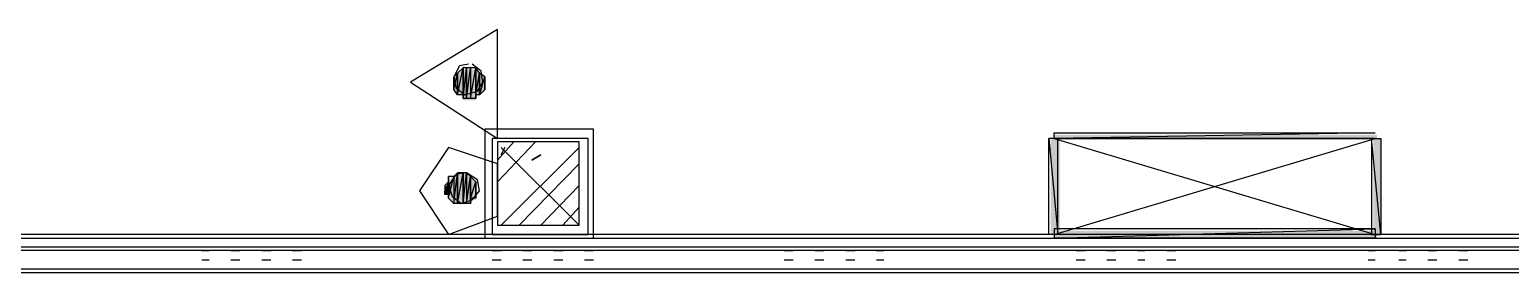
# Model space of a CAD drawing. Header units: millimetres. Extents: x 5 to 415, y 48 to 251.
# Drawn here: x 86.59 to 100.99, y 117.53 to 119.89 of the extents above; entities that cross this region are included whole.
import ezdxf

# ---------------------------------------------------------------- set-up
doc = ezdxf.new("R2010")
doc.units = ezdxf.units.MM
doc.layers.add('H', color=7, linetype='Continuous')
doc.layers.add('P', color=7, linetype='Continuous')

msp = doc.modelspace()

# ---------------------------------------------------------------- hatches: boundary and pattern name
at = {"layer": 'H', "linetype": 'Continuous'}
for points in [[(90.752, 119.257), (90.717, 119.292), (90.717, 119.415), (90.752, 119.468), (90.752, 119.257)], [(90.752, 119.257), (90.752, 119.468), (90.805, 119.503), (90.805, 119.257), (90.752, 119.257)], [(90.805, 119.204), (90.805, 119.503), (90.84, 119.503), (90.84, 119.204), (90.805, 119.204)], [(90.84, 119.204), (90.84, 119.503), (90.893, 119.503), (90.893, 119.204), (90.84, 119.204)], [(90.893, 119.204), (90.893, 119.503), (90.928, 119.503), (90.928, 119.204), (90.893, 119.204)], [(90.928, 119.257), (90.928, 119.503), (90.981, 119.468), (90.981, 119.257), (90.928, 119.257)], [(90.981, 119.257), (90.981, 119.468), (91.017, 119.415), (91.017, 119.292), (90.981, 119.257)], [(96.52, 117.898), (96.52, 118.833), (96.608, 118.833), (96.608, 117.898), (96.52, 117.898)], [(96.555, 118.833), (96.555, 118.868), (99.695, 118.868), (99.695, 118.833), (96.555, 118.833)], [(99.66, 117.898), (99.66, 118.833), (99.73, 118.833), (99.73, 117.898), (99.66, 117.898)], [(90.629, 118.286), (90.629, 118.357), (90.682, 118.41), (90.682, 118.286), (90.629, 118.286)], [(90.682, 118.233), (90.682, 118.445), (90.717, 118.445), (90.717, 118.198), (90.682, 118.233)], [(90.717, 118.198), (90.717, 118.445), (90.752, 118.498), (90.752, 118.198), (90.717, 118.198)], [(90.752, 118.198), (90.752, 118.498), (90.805, 118.498), (90.805, 118.198), (90.752, 118.198)], [(90.805, 118.198), (90.805, 118.498), (90.84, 118.498), (90.84, 118.198), (90.805, 118.198)], [(90.84, 118.198), (90.84, 118.498), (90.893, 118.445), (90.893, 118.198), (90.84, 118.198)], [(90.893, 118.233), (90.893, 118.445), (90.928, 118.41), (90.928, 118.233), (90.893, 118.233)], [(96.555, 117.863), (96.555, 117.934), (99.695, 117.934), (99.695, 117.863), (96.555, 117.863)]]:
    msp.add_hatch(color=256, dxfattribs=at).paths.add_polyline_path(points)

# ---------------------------------------------------------------- linework, layer by layer
at = {"layer": 'P'}
for points in [[(91.14, 119.892), (90.293, 119.38)], [(91.14, 118.833), (91.14, 119.892)], [(90.77, 119.539), (90.717, 119.433)], [(90.858, 119.556), (90.77, 119.539)], [(90.981, 119.486), (90.893, 119.556)], [(90.717, 119.309), (90.752, 119.468)], [(90.752, 119.468), (90.717, 119.433)], [(90.717, 119.309), (90.752, 119.468)], [(90.717, 119.433), (90.734, 119.327)], [(90.717, 119.433), (90.717, 119.345)], [(90.717, 119.345), (90.717, 119.433)], [(90.717, 119.433), (90.717, 119.345)], [(90.717, 119.38), (90.717, 119.433)], [(90.717, 119.433), (90.717, 119.345)], [(90.717, 119.345), (90.717, 119.433)], [(90.717, 119.433), (90.717, 119.433)], [(90.717, 119.345), (90.717, 119.433)], [(90.717, 119.433), (90.717, 119.309)], [(90.717, 119.433), (90.717, 119.309)], [(90.752, 119.257), (90.805, 119.521)], [(90.805, 119.521), (90.752, 119.468)], [(90.752, 119.257), (90.805, 119.521)], [(90.752, 119.468), (90.752, 119.257)], [(90.752, 119.468), (90.752, 119.257)], [(90.752, 119.257), (90.752, 119.468)], [(90.752, 119.468), (90.752, 119.468)], [(90.752, 119.257), (90.752, 119.468)], [(90.752, 119.468), (90.752, 119.468)], [(90.752, 119.468), (90.752, 119.257)], [(90.752, 119.468), (90.752, 119.257)], [(90.805, 119.521), (90.805, 119.257)], [(90.805, 119.521), (90.805, 119.257)], [(90.805, 119.221), (90.805, 119.521)], [(90.805, 119.257), (90.805, 119.521)], [(90.805, 119.521), (90.805, 119.521)], [(90.805, 119.521), (90.805, 119.257)], [(90.805, 119.521), (90.805, 119.221)], [(90.805, 119.221), (90.84, 119.521)], [(90.84, 119.521), (90.805, 119.521)], [(90.805, 119.221), (90.84, 119.521)], [(90.84, 119.521), (90.84, 119.221)], [(90.84, 119.521), (90.84, 119.221)], [(90.84, 119.221), (90.84, 119.521)], [(90.84, 119.521), (90.84, 119.521)], [(90.84, 119.221), (90.84, 119.521)], [(90.84, 119.521), (90.84, 119.521)], [(90.84, 119.521), (90.84, 119.221)], [(90.84, 119.521), (90.84, 119.221)], [(90.84, 119.221), (90.876, 119.521)], [(90.876, 119.521), (90.84, 119.521)], [(90.84, 119.221), (90.876, 119.521)], [(90.876, 119.521), (90.876, 119.221)], [(90.876, 119.521), (90.876, 119.221)], [(90.876, 119.221), (90.928, 119.521)], [(90.928, 119.521), (90.876, 119.521)], [(90.876, 119.221), (90.928, 119.521)], [(90.928, 119.521), (90.928, 119.221)], [(90.928, 119.521), (90.928, 119.221)], [(90.928, 119.257), (90.928, 119.521)], [(90.928, 119.221), (90.928, 119.521)], [(90.928, 119.521), (90.928, 119.521)], [(90.928, 119.521), (90.928, 119.221)], [(90.928, 119.521), (90.928, 119.257)], [(90.964, 119.468), (90.928, 119.521)], [(90.928, 119.257), (90.964, 119.468)], [(90.928, 119.257), (90.964, 119.468)], [(90.964, 119.468), (90.964, 119.257)], [(90.964, 119.468), (90.964, 119.257)], [(90.964, 119.257), (90.964, 119.468)], [(90.964, 119.468), (90.964, 119.468)], [(90.964, 119.257), (90.964, 119.468)], [(90.964, 119.468), (90.964, 119.468)], [(90.964, 119.468), (90.964, 119.257)], [(90.964, 119.468), (90.964, 119.257)], [(91.017, 119.433), (90.964, 119.468)], [(90.964, 119.257), (91.017, 119.433)], [(90.964, 119.257), (91.017, 119.433)], [(90.999, 119.38), (90.981, 119.486)], [(91.017, 119.433), (91.017, 119.309)], [(91.017, 119.433), (91.017, 119.309)], [(91.017, 119.345), (91.017, 119.433)], [(91.017, 119.309), (91.017, 119.433)], [(91.017, 119.433), (91.017, 119.433)], [(91.017, 119.433), (91.017, 119.309)], [(91.017, 119.38), (91.017, 119.433)], [(91.017, 119.433), (91.017, 119.38)], [(90.293, 119.38), (91.14, 118.833)], [(90.717, 119.345), (90.717, 119.38)], [(90.717, 119.309), (90.717, 119.345)], [(90.752, 119.257), (90.717, 119.309)], [(90.734, 119.327), (90.823, 119.257)], [(90.805, 119.257), (90.752, 119.257)], [(90.805, 119.257), (90.805, 119.221)], [(90.823, 119.257), (90.946, 119.292)], [(90.928, 119.221), (90.928, 119.257)], [(90.964, 119.257), (90.928, 119.257)], [(90.946, 119.292), (90.999, 119.38)], [(91.017, 119.309), (90.964, 119.257)], [(91.017, 119.38), (91.017, 119.345)], [(91.017, 119.345), (91.017, 119.38)], [(91.017, 119.309), (91.017, 119.345)], [(90.84, 119.221), (90.805, 119.221)], [(90.876, 119.221), (90.84, 119.221)], [(90.928, 119.221), (90.876, 119.221)], [(91.017, 118.921), (91.017, 117.863)], [(92.075, 118.921), (91.017, 118.921)], [(91.087, 118.833), (91.087, 117.898)], [(92.022, 118.833), (91.087, 118.833)], [(92.022, 117.898), (92.022, 118.833)], [(92.075, 117.863), (92.075, 118.921)], [(96.591, 118.833), (96.502, 118.833)], [(96.502, 118.833), (96.591, 117.898)], [(96.502, 118.833), (96.591, 117.898)], [(96.502, 117.898), (96.502, 118.833)], [(99.677, 118.886), (96.555, 118.833)], [(96.555, 118.833), (96.555, 118.886)], [(96.555, 118.886), (99.677, 118.886)], [(99.677, 118.833), (96.555, 118.833)], [(96.555, 118.833), (99.677, 118.833)], [(96.555, 117.898), (99.677, 118.833)], [(96.555, 118.833), (99.677, 117.898)], [(96.591, 117.898), (96.591, 118.833)], [(99.73, 117.898), (99.642, 118.833)], [(99.642, 118.833), (99.642, 117.898)], [(99.73, 117.898), (99.642, 118.833)], [(99.642, 118.833), (99.73, 118.833)], [(99.73, 118.833), (99.73, 117.898)], [(90.664, 118.745), (90.382, 118.322)], [(91.14, 118.586), (90.664, 118.745)], [(91.14, 118.622), (91.299, 118.798)], [(91.14, 118.41), (91.511, 118.798)], [(91.14, 118.798), (91.14, 117.987)], [(91.934, 118.798), (91.14, 118.798)], [(91.934, 117.987), (91.175, 118.745)], [(91.175, 117.987), (91.934, 118.745)], [(91.211, 118.745), (91.175, 118.674)], [(91.175, 118.674), (91.211, 118.745)], [(91.563, 118.674), (91.475, 118.622)], [(91.475, 118.622), (91.563, 118.674)], [(91.934, 117.987), (91.934, 118.798)], [(91.14, 118.075), (91.14, 118.586)], [(91.352, 117.987), (91.934, 118.586)], [(90.629, 118.286), (90.664, 118.41)], [(90.664, 118.41), (90.629, 118.375)], [(90.629, 118.286), (90.664, 118.41)], [(90.734, 118.48), (90.664, 118.375)], [(90.664, 118.463), (90.664, 118.251)], [(90.664, 118.251), (90.664, 118.463)], [(90.664, 118.463), (90.664, 118.251)], [(90.664, 118.41), (90.664, 118.463)], [(90.664, 118.463), (90.664, 118.251)], [(90.664, 118.251), (90.717, 118.463)], [(90.717, 118.463), (90.664, 118.463)], [(90.664, 118.251), (90.717, 118.463)], [(90.664, 118.41), (90.664, 118.286)], [(90.664, 118.41), (90.664, 118.286)], [(90.664, 118.251), (90.664, 118.41)], [(90.664, 118.286), (90.664, 118.41)], [(90.664, 118.41), (90.664, 118.41)], [(90.664, 118.41), (90.664, 118.286)], [(90.664, 118.251), (90.664, 118.41)], [(90.717, 118.198), (90.752, 118.498)], [(90.752, 118.498), (90.717, 118.463)], [(90.717, 118.198), (90.752, 118.498)], [(90.717, 118.463), (90.717, 118.198)], [(90.717, 118.463), (90.717, 118.198)], [(90.823, 118.498), (90.734, 118.48)], [(90.752, 118.498), (90.752, 118.198)], [(90.752, 118.498), (90.752, 118.198)], [(90.752, 118.198), (90.752, 118.498)], [(90.752, 118.498), (90.752, 118.498)], [(90.752, 118.198), (90.752, 118.498)], [(90.752, 118.498), (90.752, 118.498)], [(90.752, 118.498), (90.752, 118.198)], [(90.752, 118.498), (90.752, 118.198)], [(90.752, 118.198), (90.805, 118.498)], [(90.805, 118.498), (90.752, 118.498)], [(90.752, 118.198), (90.805, 118.498)], [(90.805, 118.498), (90.805, 118.198)], [(90.805, 118.498), (90.805, 118.198)], [(90.805, 118.198), (90.805, 118.498)], [(90.805, 118.498), (90.805, 118.498)], [(90.805, 118.198), (90.805, 118.498)], [(90.805, 118.498), (90.805, 118.498)], [(90.805, 118.498), (90.805, 118.198)], [(90.805, 118.498), (90.805, 118.198)], [(90.805, 118.198), (90.84, 118.498)], [(90.84, 118.498), (90.805, 118.498)], [(90.805, 118.198), (90.84, 118.498)], [(90.946, 118.428), (90.84, 118.498)], [(90.84, 118.498), (90.84, 118.198)], [(90.84, 118.498), (90.84, 118.198)], [(90.876, 118.463), (90.84, 118.498)], [(90.84, 118.198), (90.876, 118.463)], [(90.84, 118.198), (90.876, 118.463)], [(90.876, 118.463), (90.876, 118.198)], [(90.876, 118.463), (90.876, 118.198)], [(90.876, 118.251), (90.876, 118.463)], [(90.876, 118.198), (90.876, 118.463)], [(90.876, 118.463), (90.876, 118.463)], [(90.876, 118.463), (90.876, 118.198)], [(90.876, 118.463), (90.876, 118.251)], [(90.928, 118.41), (90.876, 118.463)], [(90.876, 118.251), (90.928, 118.41)], [(90.876, 118.251), (90.928, 118.41)], [(90.928, 118.41), (90.928, 118.251)], [(90.928, 118.41), (90.928, 118.251)], [(90.928, 118.286), (90.928, 118.41)], [(90.928, 118.251), (90.928, 118.41)], [(90.928, 118.41), (90.928, 118.41)], [(90.928, 118.41), (90.928, 118.251)], [(90.928, 118.286), (90.928, 118.41)], [(90.928, 118.41), (90.928, 118.375)], [(90.964, 118.322), (90.946, 118.428)], [(90.382, 118.322), (90.664, 117.898)], [(90.629, 118.375), (90.629, 118.375)], [(90.629, 118.375), (90.629, 118.375)], [(90.629, 118.375), (90.629, 118.286)], [(90.629, 118.322), (90.629, 118.286)], [(90.629, 118.286), (90.629, 118.322)], [(90.664, 118.286), (90.629, 118.286)], [(90.664, 118.375), (90.699, 118.269)], [(90.664, 118.286), (90.664, 118.251)], [(90.717, 118.198), (90.664, 118.251)], [(90.699, 118.269), (90.787, 118.198)], [(90.876, 118.198), (90.876, 118.251)], [(90.928, 118.251), (90.876, 118.251)], [(90.893, 118.233), (90.964, 118.322)], [(90.928, 118.375), (90.928, 118.286)], [(90.928, 118.286), (90.928, 118.375)], [(90.928, 118.375), (90.928, 118.286)], [(90.928, 118.375), (90.928, 118.286)], [(90.928, 118.286), (90.928, 118.375)], [(90.928, 118.375), (90.928, 118.375)], [(90.928, 118.286), (90.928, 118.375)], [(90.928, 118.375), (90.928, 118.322)], [(90.928, 118.322), (90.928, 118.286)], [(90.928, 118.251), (90.928, 118.286)], [(91.563, 117.987), (91.934, 118.375)], [(90.752, 118.198), (90.717, 118.198)], [(90.805, 118.198), (90.752, 118.198)], [(90.787, 118.198), (90.893, 118.233)], [(90.84, 118.198), (90.805, 118.198)], [(90.876, 118.198), (90.84, 118.198)], [(91.775, 117.987), (91.934, 118.163)], [(90.664, 117.898), (91.14, 118.075)], [(91.14, 117.987), (91.934, 117.987)], [(57.221, 117.863), (367.524, 117.863)], [(167.164, 117.898), (64.682, 117.898)], [(64.682, 117.863), (167.164, 117.863)], [(91.017, 117.863), (92.075, 117.863)], [(91.087, 117.898), (92.022, 117.898)], [(96.591, 117.898), (96.502, 117.898)], [(96.555, 117.951), (96.555, 117.863)], [(96.555, 117.863), (99.677, 117.951)], [(99.677, 117.951), (96.555, 117.951)], [(96.555, 117.863), (99.677, 117.951)], [(99.677, 117.863), (96.555, 117.863)], [(99.642, 117.898), (99.73, 117.898)], [(99.677, 117.951), (99.677, 117.863)], [(167.164, 117.775), (64.717, 117.775)], [(131.392, 117.74), (64.717, 117.74)], [(131.392, 117.74), (64.717, 117.74)], [(88.265, 117.74), (88.336, 117.74)], [(88.547, 117.74), (88.635, 117.74)], [(88.847, 117.74), (88.935, 117.74)], [(89.147, 117.74), (89.235, 117.74)], [(91.087, 117.74), (91.175, 117.74)], [(91.387, 117.74), (91.475, 117.74)], [(91.687, 117.74), (91.775, 117.74)], [(91.987, 117.74), (92.075, 117.74)], [(93.927, 117.74), (94.015, 117.74)], [(94.227, 117.74), (94.315, 117.74)], [(94.527, 117.74), (94.615, 117.74)], [(94.827, 117.74), (94.897, 117.74)], [(96.767, 117.74), (96.855, 117.74)], [(97.067, 117.74), (97.155, 117.74)], [(97.367, 117.74), (97.437, 117.74)], [(97.649, 117.74), (97.737, 117.74)], [(99.607, 117.74), (99.677, 117.74)], [(99.907, 117.74), (99.977, 117.74)], [(100.189, 117.74), (100.277, 117.74)], [(100.489, 117.74), (100.577, 117.74)], [(64.717, 117.563), (131.233, 117.563)], [(64.717, 117.563), (131.233, 117.563)], [(64.717, 117.528), (131.18, 117.528)], [(88.265, 117.651), (88.336, 117.651)], [(88.265, 117.563), (88.336, 117.563)], [(88.547, 117.651), (88.635, 117.651)], [(88.547, 117.563), (88.635, 117.563)], [(88.847, 117.651), (88.935, 117.651)], [(88.847, 117.563), (88.935, 117.563)], [(89.147, 117.651), (89.235, 117.651)], [(89.147, 117.563), (89.235, 117.563)], [(91.087, 117.651), (91.175, 117.651)], [(91.087, 117.563), (91.175, 117.563)], [(91.387, 117.651), (91.475, 117.651)], [(91.387, 117.563), (91.475, 117.563)], [(91.687, 117.651), (91.775, 117.651)], [(91.687, 117.563), (91.775, 117.563)], [(91.987, 117.651), (92.075, 117.651)], [(91.987, 117.563), (92.075, 117.563)], [(93.927, 117.651), (94.015, 117.651)], [(93.927, 117.563), (94.015, 117.563)], [(94.227, 117.651), (94.315, 117.651)], [(94.227, 117.563), (94.315, 117.563)], [(94.527, 117.651), (94.615, 117.651)], [(94.527, 117.563), (94.615, 117.563)], [(94.827, 117.651), (94.897, 117.651)], [(94.827, 117.563), (94.897, 117.563)], [(96.767, 117.651), (96.855, 117.651)], [(96.767, 117.563), (96.855, 117.563)], [(97.067, 117.651), (97.155, 117.651)], [(97.067, 117.563), (97.155, 117.563)], [(97.367, 117.651), (97.437, 117.651)], [(97.367, 117.563), (97.437, 117.563)], [(97.649, 117.651), (97.737, 117.651)], [(97.649, 117.563), (97.737, 117.563)], [(99.607, 117.651), (99.677, 117.651)], [(99.607, 117.563), (99.677, 117.563)], [(99.907, 117.651), (99.977, 117.651)], [(99.907, 117.563), (99.977, 117.563)], [(100.189, 117.651), (100.277, 117.651)], [(100.189, 117.563), (100.277, 117.563)], [(100.489, 117.651), (100.577, 117.651)], [(100.489, 117.563), (100.577, 117.563)]]:
    msp.add_lwpolyline(points, dxfattribs=at)

doc.saveas('drawing.dxf')
